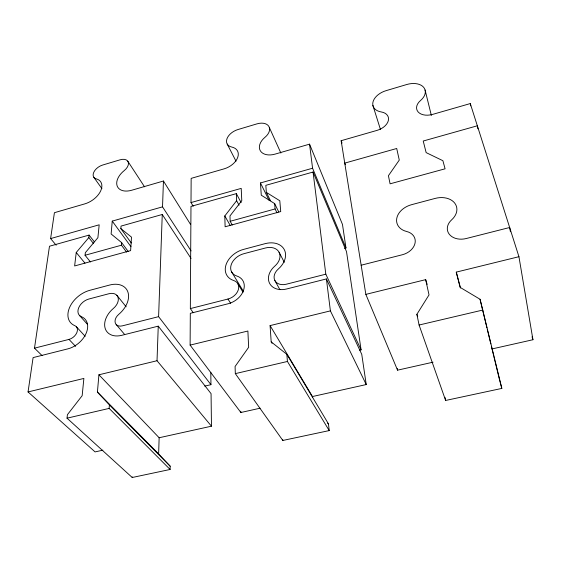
<?xml version="1.0" encoding="UTF-8"?>
<svg xmlns="http://www.w3.org/2000/svg" width="561" height="561" viewBox="0 0 561 561"><rect width="100%" height="100%" fill="white"/><g stroke="black" fill="none" stroke-linecap="round" stroke-linejoin="round"><path stroke-width="0.84" d="M260.108 408.205L240.865 412.496L190.116 345.12L190.312 313.319L228.096 303.774A17.707 13.064 -32.1 0 0 243.649 289.96A17.707 13.064 -32.1 0 0 236.77 275.998A14.516 10.575 -30.1 0 1 231.153 264.883A14.516 10.575 -30.1 0 1 243.719 253.747L265.402 248.004A14.593 10.708 -28.6 0 1 279.105 252.296A14.593 10.708 -28.6 0 1 274.792 266.131A17.952 13.492 -27.8 0 0 269.596 283.361A17.952 13.492 -27.8 0 0 286.622 288.985L326.404 278.929L361.754 354.342L366.235 384.558L312.47 396.536L270.086 325.597L330.401 310.878L366.235 384.558M193.286 312.743L190.34 308.585L190.978 206.399L236.335 193.636L241.139 202.584M193.208 206.217L191.006 202.57L191.154 178.37L224.134 168.84A15.456 10 -28 0 0 237.738 157.353A15.456 10 -28 0 0 231.798 147.066A12.714 8.113 -26.9 0 1 226.939 138.833A12.714 8.113 -26.9 0 1 237.976 129.535L256.945 123.869A12.791 8.191 -25.9 0 1 268.845 126.4A12.791 8.191 -25.9 0 1 264.988 137.298A15.694 10.252 -25.3 0 0 260.332 150.797A15.694 10.252 -25.3 0 0 275.058 154.121L309.553 144.149L342.483 224.456L345.969 247.948L344.475 248.334M211.462 426.192L211.062 393.647L158.258 326.144L121.709 335.331A20.399 14.27 -38.3 0 1 105.159 328.346A20.399 14.27 -38.3 0 1 113.413 308.41A11.388 7.777 -38 0 0 118.062 297.414A11.388 7.777 -38 0 0 108.89 293.74L88.883 299.02A11.367 7.658 -38.8 0 0 78.715 307.716A11.367 7.658 -38.8 0 0 81.429 316.706A20.315 13.709 -40.6 0 1 86.212 333.136A20.315 13.709 -40.6 0 1 67.881 348.858L33.099 357.602L28.05 391.943L83.877 378.437L82.158 395.701L67.418 414.684L67.025 418.176L132.221 477.495L170.109 469.473L170.179 466.205L158.63 453.912L97.418 392.083L98.918 374.79L157.024 360.73L211.462 426.192L159.142 437.748L98.918 374.79M158.63 453.912L159.142 437.748M157.024 360.73L158.258 326.144M204.772 386.115L210.95 384.678L158.602 316.649L162.255 214.484L121.036 226.09L120.839 228.6L131.302 242.997M191.084 250.921L162.529 206.848L163.447 181.021L131.716 190.242A17.51 10.897 -32.1 0 1 117.2 186.07A17.51 10.897 -32.1 0 1 124.233 170.579A9.803 5.975 -32.2 0 0 128.203 161.996A9.803 5.975 -32.2 0 0 120.124 159.801L102.607 165.053A9.775 5.905 -33 0 0 93.771 172.269A9.775 5.905 -33 0 0 96.268 178.875A17.37 10.575 -34.1 0 1 100.678 190.887A17.37 10.575 -34.1 0 1 84.816 203.867L54.417 212.696L50.609 238.579L56.163 245.206M132.221 477.495L132.249 476.878M170.109 469.473L109.143 408.408L109.402 404.895L97.418 392.083M126.562 252.092L121.449 245.213L121.646 242.618L111.127 233.986L112.242 221.104L162.529 206.848M120.839 228.6L131.505 237.149L130.615 250.613L74.627 265.956L76.24 252.492L88.813 237.591L89.087 235.087L49.487 246.23L34.487 348.164L42.068 355.576M90.475 261.973L85.055 255.262L85.342 252.667L97.902 237.689L99.185 224.807L50.609 238.579M518.939 256.7L456.268 272.12L460.118 287.365L480.062 299.272L501.829 388.415L445.63 400.463L419.088 325.022L416.886 314.3L429.025 294.897L425.666 279.651L365.842 294.378L341.144 140.699L377.069 130.369A13.695 9.032 -19.8 0 0 388.366 120.482A13.695 9.032 -19.8 0 0 381.27 111.955A16.262 10.512 -19.1 0 1 372.953 102.151A16.262 10.512 -19.1 0 1 386.129 90.644L406.746 84.515A16.423 10.575 -18.1 0 1 423.583 87.221A16.423 10.575 -18.1 0 1 420.568 100.482A14.053 9.186 -16.9 0 0 418.099 111.898A14.053 9.186 -16.9 0 0 432.615 114.395L470.279 103.568L518.939 256.7L532.95 339.735L492.039 348.928M359.594 350.176L361.081 349.833L346.516 251.658L313.045 172.038L265.823 185.333L266.342 192.395L279.799 200.754L280.731 211.567L225.115 226.777L224.807 215.957L236.63 200.698L236.335 193.636M191.006 202.57L241.209 188.384L241.784 200.649L229.975 215.943L230.157 221.286L232.254 224.989M278.761 211.967L274.659 203.615L261.279 195.207L260.451 182.949L312.568 168.223L309.553 144.149M85.055 255.262L121.449 245.213M230.157 221.286L275.086 208.951L276.973 212.759M34.487 348.164L68.989 339.405A8.703 5.876 -40.6 0 0 76.815 332.687A8.703 5.876 -40.6 0 0 74.809 325.653A22.735 15.322 -38.8 0 1 69.515 307.666A22.735 15.322 -38.8 0 1 89.774 290.325L109.619 285.044A22.777 15.554 -38 0 1 128.006 292.337A22.777 15.554 -38 0 1 118.771 314.335A8.745 6.115 -38.3 0 0 115.257 322.884A8.745 6.115 -38.3 0 0 122.361 325.85L158.602 316.649M190.34 308.585L227.955 299.034A11.802 8.71 -32.1 0 0 238.306 289.841A11.802 8.71 -32.1 0 0 233.755 280.535A20.322 14.81 -30.1 0 1 225.957 264.974A20.322 14.81 -30.1 0 1 243.523 249.407L265.101 243.663A20.434 14.986 -28.6 0 1 284.308 249.645A20.434 14.986 -28.6 0 1 278.298 269.021A11.963 8.997 -27.8 0 0 274.855 280.507A11.963 8.997 -27.8 0 0 286.215 284.238L325.815 274.182L361.081 349.833M361.151 265.213L402.335 254.75A15.547 11.746 -18.4 0 0 415.091 242.948A15.547 11.746 -18.4 0 0 406.634 231.483A18.443 13.604 -17.3 0 1 396.76 218.362A18.443 13.604 -17.3 0 1 411.592 204.681L435.161 198.412A18.653 13.695 -15.5 0 1 454.719 203.11A18.653 13.695 -15.5 0 1 451.696 219.786A16.031 11.956 -13.5 0 0 449.256 234.225A16.031 11.956 -13.5 0 0 466.205 238.53L509.661 227.5L510.405 231.742M190.116 345.12L247.885 331.018L248.649 347.301L235.08 366.501L235.325 373.633L282.828 440.462L329.216 430.589L328.473 423.906L286.846 354.314L271.187 341.894L270.086 325.597M419.088 325.022L482.937 310.016M235.325 373.633L287.428 361.466L329.216 430.589M67.025 418.176L109.143 408.408M365.842 294.378L397.546 370.169L433.036 362.189M102.873 450.181L95.075 451.907L28.05 391.943M327.554 423.141L328.473 423.906M109.402 404.895L170.179 466.205M68.989 339.405L75.602 346.368M76.324 326.684L85.181 336.334M79.417 315.366L87.565 324.461M116.169 324.503L124.612 334.447M76.24 252.492L84.942 263.13M116.849 295.296L126.169 306.818M88.813 237.591L93.589 243.698M89.087 235.087L94.374 241.861M121.646 242.618L128.259 251.545M112.242 221.104L130.944 246.672M93.827 177.29L101.92 188.629M127.761 161.168L144.549 186.82M162.255 214.484L191.035 258.425M227.955 299.034L230.676 303.298M163.447 181.021L190.424 224.232M271.187 341.894L272.05 343.304M231.49 271.706L243.313 291.18M238.025 284.048L243.011 292.239M224.807 215.957L230.248 225.508M274.827 280.458L279.883 289.658M236.63 200.698L239.056 205.193M279.062 252.219L284.301 262.296M227.205 144.072L236.006 161.175M260.451 182.949L269.028 200.214M266.342 192.395L270.479 200.747M269.336 127.473L280.872 153.027M312.568 168.223L345.969 247.948M345.345 164.724L344.749 163.118L396.711 148.49L399.271 160.088L388.422 175.705L390.084 183.819L445.076 168.812L442.902 160.712L426.143 152.613L423.218 141.021L477.341 125.79L477.93 128.841M341.144 140.699L342.035 143.125M416.886 314.3L417.693 316.6M425.666 279.651L427.166 284.399M372.89 105.398L380.456 129.486M532.038 336.768L532.95 339.735M499.472 379.573L495.012 361.228M499.641 380.204L499.97 381.459M500.139 382.083L501.829 388.415M456.268 272.12L460.518 287.989M425.091 90.033L431.367 115.468M480.062 299.272L482.544 309.581M482.733 310.366L485.321 321.074M485.503 321.818L486.401 325.548M486.583 326.292L486.934 327.757M487.285 329.223L487.642 330.688M487.818 331.425L490.819 343.865M491.408 346.305L492.572 351.102M492.761 351.887L493.708 355.821M493.897 356.6L494.83 360.471M444.95 397.3L445.083 397.931M445.224 398.562L445.63 400.463M470.279 103.568L470.728 105.861M397.23 368.395L397.546 370.169M313.045 172.038L325.815 274.182M326.404 278.929L330.401 310.878M312.47 396.536L312.561 397.483M274.659 203.615L275.086 208.951M286.846 354.314L287.428 361.466M282.772 439.628L282.828 440.462M240.816 411.213L240.865 412.496M210.803 372.301L210.95 384.678"/></g></svg>
